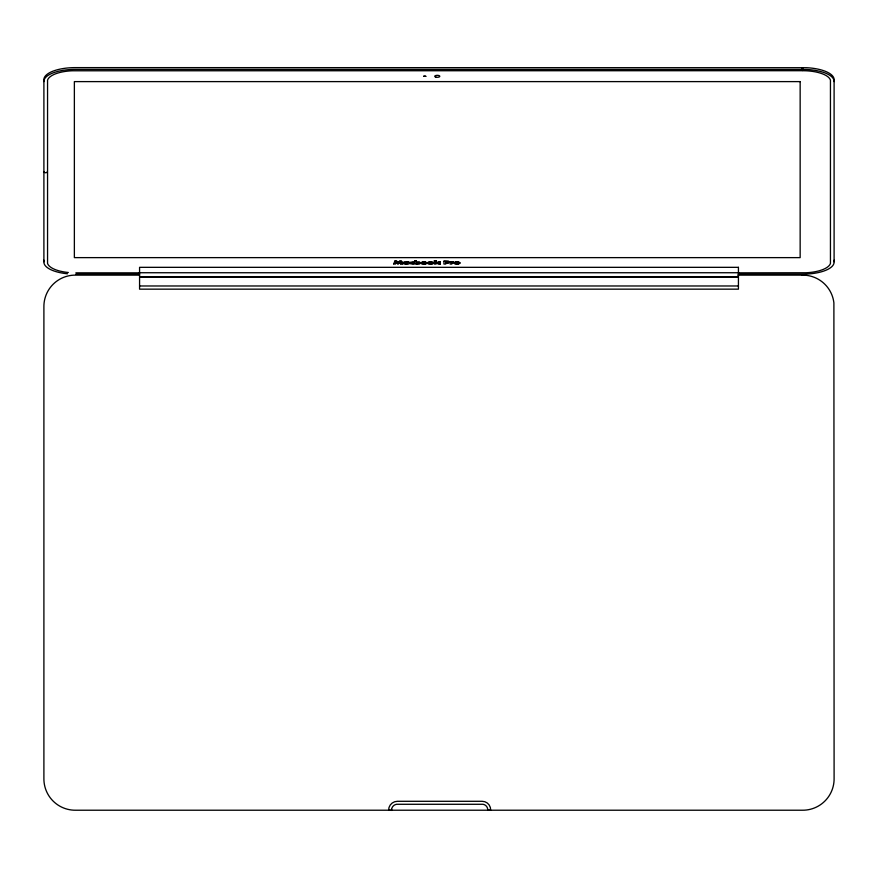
<?xml version="1.0" encoding="UTF-8"?>
<svg xmlns="http://www.w3.org/2000/svg" width="878" height="878" viewBox="0 0 878 878"><rect width="100%" height="100%" fill="white"/><g stroke="black" fill="none" stroke-linecap="round" stroke-linejoin="round"><path stroke-width="1.32" d="M449.295 261.951L448.504 262.994L445.761 263.159M409.872 263.148L410.498 262.215L413.143 261.896L413.681 262.818L411.639 263.148L413.681 263.466M460.039 262.851L458.426 264.048L454.925 263.795A2.425 0.922 0 0 1 454.31 263.312C454.453 261.172 459.523 261.238 460.039 263.137M420.244 262.84L420.189 263.356A2.371 0.911 0 0 1 419.41 263.883L416.348 263.861M421.023 263.126C423.306 259.251 431.361 264.432 422.636 263.751M427.564 263.126C427.663 260.656 435.686 261.951 432.239 263.641M451.808 263.279L452.598 262.774A1.646 0.626 0 0 1 453.706 262.818L453.706 261.907L450.107 262.226M393.662 263.762L395.484 264.058L396.088 262.215L398.436 263.762L400.138 262.215C400.127 265.65 404.692 263.916 401.433 261.062L399.6 261.062L398.096 262.796L399.6 261.359L401.433 261.359L402.497 264.058M393.662 264.058L394.859 261.062L396.669 261.062L398.096 262.5M407.26 263.137C402.113 263.235 410.267 263.06 405.142 262.709M429.331 263.137L431.493 262.972L429.397 262.994M456.033 263.137C459.095 262.84 458.909 263.027 456.099 262.994M422.79 262.851L425.029 262.851M431.57 262.851C429.199 265.365 429.144 260.612 431.57 263.137M416.293 263.148C421.44 263.235 413.297 263.071 418.411 262.709M449.262 262.127L448.065 262.785M455.364 263.641L454.925 263.499A2.425 0.922 0 0 1 454.31 263.027C457.778 260.118 462.904 264.706 455.88 263.751M396.088 262.215L397.712 264.058L400.138 262.215M447.341 261.831L445.761 261.633L445.761 262.599L447.396 262.259L445.761 262.303M138.461 273.782L139.569 272.838L75.87 272.838M418.411 262.994L416.381 263.005M422.856 262.994L424.941 262.972M407.183 263.005L405.142 262.994M407.205 263.861L404.143 263.883A2.371 0.911 0 0 1 403.364 263.356L403.309 262.84M436.004 262.588C447.242 259.954 431.405 265.507 440.097 261.929M436.004 262.884L440.097 262.226M416.348 262.116L419.388 262.094A2.371 0.9 0 0 1 420.189 262.621L420.244 263.137A2.371 0.911 0 0 1 419.41 263.587M413.681 263.729L409.916 263.027L413.681 262.27M431.724 263.751L428.223 263.499A2.425 0.922 0 0 1 427.608 263.027C432.755 259.679 436.3 265.694 428.223 263.795A2.425 0.922 0 0 1 427.608 263.312L427.564 262.829M739.539 274.254L738.431 274.156L802.207 274.156A31.356 11.996 0 0 0 834.1 261.962L834.1 79.821A31.356 11.996 0 0 0 806.399 67.705L75.793 67.617A31.356 11.996 0 0 0 43.9 79.821L43.9 261.962A31.356 11.996 0 0 0 67.485 273.782M418.257 263.806L414.646 264.058L414.646 260.799L416.348 260.799L416.348 262.401L419.388 262.39A2.371 0.911 0 0 1 420.189 263.038M447.539 262.851L445.761 262.873L445.761 264.058L443.928 264.058L443.928 261.062L448.373 261.216A2.085 0.801 0 0 1 449.152 261.611L449.295 262.248M834.1 81.588A31.356 11.996 0 0 0 806.399 69.472L75.793 69.395A31.356 11.996 0 0 0 43.9 81.588M802.13 70.712L72.007 70.789A27.887 10.668 0 0 0 47.555 80.15L47.555 263.4A27.887 10.668 0 0 0 68.341 272.498M414.646 261.084L416.348 261.084M434.303 261.084L436.004 261.084M398.096 262.796L396.669 261.359L394.859 261.062M443.928 261.359L448.373 261.512A2.085 0.801 0 0 1 449.152 261.907L449.262 262.072M445.761 261.929L447.341 262.116M408.907 262.226L404.165 262.094A2.371 0.9 0 0 0 403.364 262.621L403.309 263.137A2.371 0.911 0 0 0 404.143 263.587M436.004 263.016L440.251 264.058L436.004 263.312M139.569 272.74L738.431 272.74M75.793 274.156L139.569 274.156L138.461 274.254M139.569 275.132L75.793 275.132A31.356 31.356 0 0 0 43.9 307.015L43.9 778.336A31.356 31.356 0 0 0 75.793 810.218L802.207 810.218A31.356 31.356 0 0 0 834.1 778.336L833.891 302.833A31.356 31.356 0 0 0 802.207 275.132L737.816 275.132M139.569 276.647L738.431 276.647M139.569 277.196L738.431 277.196M139.569 285.976L738.431 285.976M453.706 262.204L450.107 261.929L450.107 264.058L451.808 264.058L452.598 262.478A1.646 0.626 0 0 1 453.706 262.522M802.58 70.723L805.993 70.789A27.887 10.668 0 0 1 830.445 80.15L830.445 263.4A27.887 10.668 0 0 1 805.993 272.762L738.431 272.838L739.539 273.782M405.296 263.806L408.907 264.058L408.907 261.929L404.165 262.39A2.371 0.911 0 0 0 403.364 263.038M802.207 275.132L806.399 275.341M413.681 262.522L411.639 262.851L413.681 263.17L413.143 264.091L410.498 263.784L409.872 262.851M437.705 262.774L440.251 263.762M437.705 263.071L440.251 264.058M400.138 262.5L400.664 264.058M421.023 262.829L421.056 263.312A2.425 0.922 0 0 0 421.67 263.795C429.594 265.672 426.423 259.789 421.056 262.95A2.425 0.922 0 0 0 421.67 263.499M802.744 67.628L802.744 69.395M802.207 67.617L802.207 69.395M47.357 171.77A1.932 1.778 0 0 1 43.9 171.77M834.1 260.184A31.356 11.996 0 0 1 833.891 261.787M44.109 261.787A31.356 11.996 0 0 1 43.9 260.184M391.588 809.406L391.544 810.383L388.614 810.218A8.813 8.813 0 0 1 397.427 801.296L482.176 801.296A8.495 8.495 0 0 1 490.659 810.218L487.729 810.273L487.718 809.318A5.564 5.564 0 0 0 482.922 804.281L396.658 804.281A5.883 5.883 0 0 0 391.588 809.406M423.822 76.199L425.808 76.309L423.822 76.199M422.856 262.698C423.811 265.332 426.499 261.293 422.856 262.698M800.154 81.61L74.367 81.61L74.367 257.627L800.154 257.627L800.154 81.61M436.004 260.799L434.303 260.799L434.303 264.058L436.004 264.058L436.004 260.799M738.431 267.329L139.569 267.329L139.569 289.158L738.431 289.158L738.431 267.329M435.982 77.154A2.546 0.977 0 0 0 439.812 76.309A2.546 0.977 0 0 0 435.982 75.464A2.546 0.977 0 0 0 435.982 77.154"/></g></svg>
